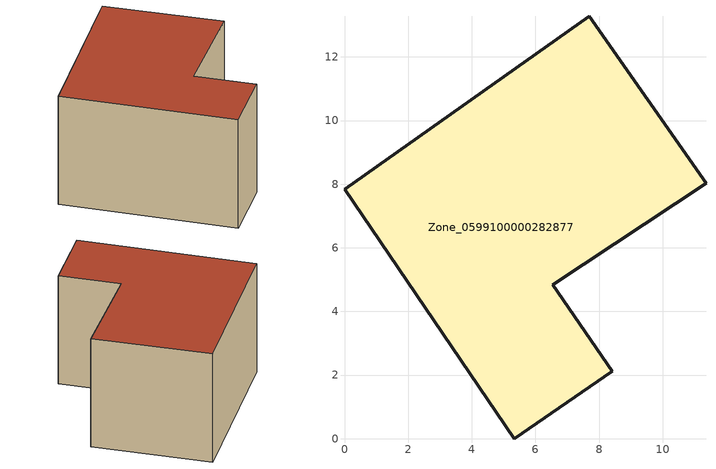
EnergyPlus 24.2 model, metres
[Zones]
Zone_0599100000282877
 floor ground (C_G): 0,7.83 7.69,13.28 11.36,8.04 6.54,4.84 8.42,2.12 5.34,0 z0
 wall outside (C_F): 5.34,0 8.42,2.12 6.54,4.84 11.36,8.04 7.69,13.28 0,7.83 5.34,0 z0:6.36
 roof outside (C_R): 7.69,13.28 0,7.83 5.34,0 8.42,2.12 6.54,4.84 11.36,8.04 z6.36
[BUILDING]
Pand.0599100000282877: North Axis=0; Terrain=City; Loads Convergence Tolerance Value=0.04; Temperature Convergence Tolerance Value=0.4; Solar Distribution=FullExterior; Maximum Number of Warmup Days=25; Minimum Number of Warmup Days=1
[Site:Location]
Rotterdam.The.Hague.AP_ZH_NLD Design_Conditions: Latitude=51.96; Longitude=4.45; Time Zone=1; Elevation=-4.5
[SITE:GROUNDTEMPERATURE:BUILDINGSURFACE]
18, 18, 18, 18, 18, 18, 18, 18, 18, 18, 18, 18
[MATERIAL] Thermal Absorptance=0.9; Solar Absorptance=0.7; Visible Absorptance=0.7
Name | Roughness | Thickness | Conductivity | Density | Specific Heat
G.D.1965 | MediumSmooth | 0.15 | 1 | 540 | 1210
F.D.1965 | Rough | 0.3 | 0.857143 | 1920 | 840
R.D.1965 | MediumRough | 0.2 | 0.08 | 1500 | 1000
[CONSTRUCTION]
C_G: G.D.1965
C_F: F.D.1965
C_R: R.D.1965
[ZONE]
Zone_0599100000282877: Type=1; Multiplier=1; Ceiling Height=Autocalculate; Volume=Autocalculate; Floor Area=autocalculate; Part of Total Floor Area=Yes
[ZONEINFILTRATION:DESIGNFLOWRATE]
Infil_Zone_0599100000282877: Zone or ZoneList or Space or SpaceList=Zone_0599100000282877; Schedule=AlwaysOn; Design Flow Rate Calculation Method=Flow/Area; Flow Rate per Floor Area=0.0042; Constant Term Coefficient=1; Temperature Term Coefficient=0; Velocity Term Coefficient=0; Velocity Squared Term Coefficient=0
[HVACTEMPLATE:ZONE:IDEALLOADSAIRSYSTEM]
Zone_0599100000282877: Maximum Heating Supply Air Temperature=50; Minimum Cooling Supply Air Temperature=13; Maximum Heating Supply Air Humidity Ratio=0.0156; Minimum Cooling Supply Air Humidity Ratio=0.0077; Heating Limit=NoLimit; Cooling Limit=NoLimit; Dehumidification Control Type=ConstantSensibleHeatRatio; Cooling Sensible Heat Ratio=0.7; Dehumidification Setpoint=60; Humidification Control Type=None; Humidification Setpoint=30; Outdoor Air Method=None; Outdoor Air Flow Rate per Person=0.00944; Outdoor Air Flow Rate per Zone Floor Area=0; Outdoor Air Flow Rate per Zone=0; Demand Controlled Ventilation Type=None; Outdoor Air Economizer Type=NoEconomizer; Heat Recovery Type=None; Sensible Heat Recovery Effectiveness=0.7; Latent Heat Recovery Effectiveness=0.65
[ZONECONTROL:THERMOSTAT]
ThermostatControl_Zone_0599100000282877: Zone or ZoneList=Zone_0599100000282877; Control Type Schedule=DualSetpointControlType; Control 1=Thermostat_Zone_0599100000282877; Temperature Difference Between Cutout And Setpoint=0
[THERMOSTATSETPOINT:DUALSETPOINT]
Thermostat_Zone_0599100000282877: Heating Setpoint Temperature Schedule=HeatingSetpoint_Zone_0599100000282877; Cooling Setpoint Temperature Schedule=CoolingSetpoint_Zone_0599100000282877
[SCHEDULE:COMPACT]
HeatingSetpoint_Zone_0599100000282877: Through: 12/31, For: AllDays, Until: 24:00, 21
CoolingSetpoint_Zone_0599100000282877: Through: 12/31, For: AllDays, Until: 24:00, 24
DualSetpointControlType: Through: 12/31, For: AllDays, Until: 24:00, 4
AlwaysOn: Through: 12/31, For: AllDays, Until: 24:00, 1
